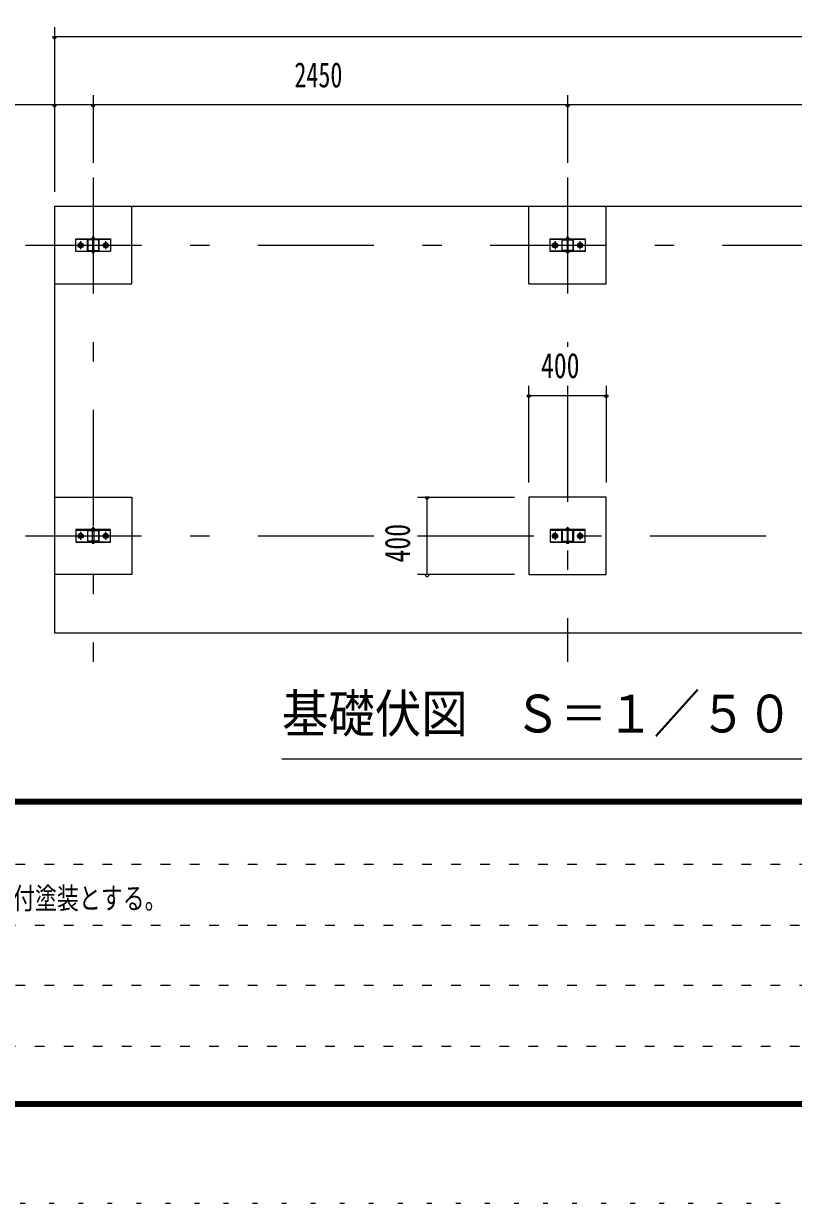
# Model space of a CAD drawing. Units: millimetres, scale not verified. Extents: x -22148 to 22152, y -10500 to 10500.
# Drawn here: x -3956 to 20, y -10500 to -4412 of the extents above; entities that cross this region are included whole.
import ezdxf
from ezdxf.enums import TextEntityAlignment as Align

# ---------------------------------------------------------------- set-up
doc = ezdxf.new("R2010")
doc.units = ezdxf.units.MM
doc.header["$LTSCALE"] = 50
for name, pattern in [('USER1', [3, 1, -2]), ('USER3', [24, 12, -5, 2, -5]), ('USER5', [3, 0.5, -2.5])]:
    doc.linetypes.add(name, pattern=pattern)
doc.layers.add('0-1_0-F', color=7, linetype='Continuous')
for name, color, linetype, lineweight in [('0-2_1-0BOLD', 7, 'Continuous', 18), ('0-3_1-2CENTER', 3, 'USER3', 18), ('0-5_1-5DIM', 3, 'Continuous', 18), ('0-D_F-F', 5, 'Continuous', 18), ('0-E_F-E_J_ADD', 5, 'USER5', 18)]:
    doc.layers.add(name, color=color, linetype=linetype, lineweight=lineweight)
doc.styles.add('ＭＳ ゴシック', font='')
doc.styles.get('ＭＳ ゴシック').set_extended_font_data('MS Gothic')

msp = doc.modelspace()

# ---------------------------------------------------------------- linework, layer by layer
at = {"layer": '0-2_1-0BOLD'}
for p, q in [((-1346.57, -5755.33), (-1346.57, -5355.33)), ((-3506.57, -5525.13), (-3686.57, -5525.13)), ((-3626.57, -5580.73), (-3626.57, -5529.93)), ((-3624.27, -5529.93), (-3624.27, -5580.73)), ((-3621.97, -5525.33), (-3571.17, -5525.33)), ((-3571.17, -5527.63), (-3621.97, -5527.63)), ((-3602.67, -5522.83), (-3602.67, -5521.33)), ((-3599.57, -5527.63), (-3599.57, -5583.03)), ((-3599.45, -5521.33), (-3599.45, -5516.82)), ((-3598.07, -5521.33), (-3596.57, -5522.83)), ((-3595.07, -5522.83), (-3596.57, -5521.33)), ((-3593.68, -5516.82), (-3593.68, -5521.33)), ((-3593.57, -5583.03), (-3593.57, -5527.63)), ((-3568.87, -5529.93), (-3568.87, -5580.73)), ((-3566.57, -5580.73), (-3566.57, -5529.93)), ((-1056.57, -5525.13), (-1236.57, -5525.13)), ((-1176.57, -5529.93), (-1176.57, -5580.73)), ((-1174.27, -5580.73), (-1174.27, -5529.93)), ((-1121.17, -5525.33), (-1171.97, -5525.33)), ((-1171.97, -5527.63), (-1121.17, -5527.63)), ((-1149.57, -5527.63), (-1149.57, -5583.03)), ((-1149.45, -5521.33), (-1149.45, -5516.82)), ((-1146.57, -5522.83), (-1148.07, -5521.33)), ((-1146.57, -5521.33), (-1145.07, -5522.83)), ((-1143.68, -5516.82), (-1143.68, -5521.33)), ((-1143.57, -5513.43), (-1143.57, -5516.33)), ((-1143.57, -5583.03), (-1143.57, -5527.63)), ((-1118.87, -5529.93), (-1118.87, -5580.73)), ((-1116.57, -5580.73), (-1116.57, -5529.93)), ((-3686.57, -5585.53), (-3506.57, -5585.53)), ((-3621.97, -5583.03), (-3571.17, -5583.03)), ((-3571.17, -5585.33), (-3621.97, -5585.33)), ((-3599.45, -5592.94), (-3599.45, -5589.43)), ((-3593.68, -5589.43), (-3593.68, -5592.94)), ((-1056.57, -5585.53), (-1236.57, -5585.53)), ((-1121.17, -5583.03), (-1171.97, -5583.03)), ((-1171.97, -5585.33), (-1121.17, -5585.33)), ((-1149.45, -5589.43), (-1149.45, -5592.94)), ((-1143.68, -5592.94), (-1143.68, -5589.43)), ((-3686.57, -7025.12), (-3506.57, -7025.12)), ((-3626.57, -7029.93), (-3626.57, -7080.72)), ((-3624.27, -7080.72), (-3624.27, -7029.93)), ((-3571.17, -7025.33), (-3621.97, -7025.33)), ((-3621.97, -7027.62), (-3571.17, -7027.62)), ((-3599.57, -7013.42), (-3593.57, -7013.42)), ((-3599.57, -7083.03), (-3599.57, -7027.62)), ((-3599.45, -7016.82), (-3599.45, -7021.32)), ((-3598.07, -7021.32), (-3596.57, -7022.82)), ((-3595.07, -7022.82), (-3596.57, -7021.32)), ((-3593.68, -7021.32), (-3593.68, -7016.82)), ((-3593.57, -7027.62), (-3593.57, -7083.03)), ((-3568.87, -7029.93), (-3568.87, -7080.72)), ((-3566.57, -7080.72), (-3566.57, -7029.93)), ((-1236.57, -7025.12), (-1056.57, -7025.12)), ((-1176.57, -7080.72), (-1176.57, -7029.93)), ((-1174.27, -7029.93), (-1174.27, -7080.72)), ((-1171.97, -7025.32), (-1121.17, -7025.32)), ((-1121.17, -7027.62), (-1171.97, -7027.62)), ((-1149.57, -7027.62), (-1149.57, -7083.03)), ((-1149.45, -7016.82), (-1149.45, -7021.32)), ((-1148.07, -7021.32), (-1146.57, -7022.82)), ((-1145.07, -7022.82), (-1146.57, -7021.32)), ((-1143.68, -7021.32), (-1143.68, -7016.82)), ((-1143.57, -7083.03), (-1143.57, -7027.62)), ((-1118.87, -7080.72), (-1118.87, -7029.93)), ((-1116.57, -7029.93), (-1116.57, -7080.72)), ((-3686.57, -7085.52), (-3506.57, -7085.52)), ((-3571.17, -7083.03), (-3621.97, -7083.03)), ((-3621.97, -7085.32), (-3571.17, -7085.32)), ((-3599.45, -7092.93), (-3599.45, -7089.42)), ((-3593.68, -7089.42), (-3593.68, -7092.93)), ((-1236.57, -7085.52), (-1056.57, -7085.52)), ((-1171.97, -7083.03), (-1121.17, -7083.03)), ((-1121.17, -7085.32), (-1171.97, -7085.32)), ((-1149.45, -7092.93), (-1149.45, -7089.42)), ((-1143.68, -7089.42), (-1143.68, -7092.93))]:
    msp.add_line(p, q, dxfattribs=at)
for points in [[(-3796.57, -5755.33), (-3396.57, -5755.33), (-3396.57, -5355.33)], [(-1346.57, -5755.33), (-946.57, -5755.33), (-946.57, -5355.33)], [(-3602.67, -5521.33), (-3590.47, -5521.33), (-3590.47, -5522.83)], [(-3590.82, -5521.33), (-3590.82, -5516.82), (-3591.67, -5516.33), (-3601.47, -5516.33), (-3602.32, -5516.82), (-3602.32, -5521.33)], [(-3599.57, -5513.43), (-3598.57, -5512.43), (-3594.57, -5512.43), (-3593.57, -5513.43)], [(-3599.57, -5516.33), (-3599.57, -5513.43), (-3593.57, -5513.43), (-3593.57, -5516.33)], [(-1152.67, -5522.83), (-1152.67, -5521.33), (-1140.47, -5521.33), (-1140.47, -5522.83)], [(-1140.82, -5521.33), (-1140.82, -5516.82), (-1141.67, -5516.33), (-1151.47, -5516.33), (-1152.32, -5516.82), (-1152.32, -5521.33)], [(-1149.57, -5516.33), (-1149.57, -5513.43), (-1148.57, -5512.43), (-1144.57, -5512.43), (-1143.57, -5513.43), (-1149.57, -5513.43)], [(-3590.32, -5587.83), (-3590.32, -5589.43), (-3602.82, -5589.43), (-3602.82, -5587.83)], [(-3602.32, -5589.43), (-3602.32, -5592.94), (-3601.47, -5593.43), (-3591.67, -5593.43), (-3590.82, -5592.94), (-3590.82, -5589.43)], [(-1152.82, -5587.83), (-1152.82, -5589.43), (-1140.32, -5589.43), (-1140.32, -5587.83)], [(-1140.82, -5589.43), (-1140.82, -5592.94), (-1141.67, -5593.43), (-1151.47, -5593.43), (-1152.32, -5592.94), (-1152.32, -5589.43)], [(-3796.57, -6855.32), (-3396.57, -6855.32), (-3396.57, -7255.32), (-3796.57, -7255.32)], [(-3590.47, -7022.82), (-3590.47, -7021.32), (-3602.67, -7021.32), (-3602.67, -7022.82)], [(-3602.32, -7021.32), (-3602.32, -7016.82), (-3601.47, -7016.33), (-3591.67, -7016.33), (-3590.82, -7016.82), (-3590.82, -7021.32)], [(-3593.57, -7016.33), (-3593.57, -7013.42), (-3594.57, -7012.43), (-3598.57, -7012.43), (-3599.57, -7013.42), (-3599.57, -7016.33)], [(-1140.47, -7022.82), (-1140.47, -7021.32), (-1152.67, -7021.32), (-1152.67, -7022.82)], [(-1152.32, -7021.32), (-1152.32, -7016.82), (-1151.47, -7016.33), (-1141.67, -7016.33), (-1140.82, -7016.82), (-1140.82, -7021.32)], [(-1143.57, -7013.42), (-1144.57, -7012.42), (-1148.57, -7012.42), (-1149.57, -7013.42)], [(-1143.57, -7016.33), (-1143.57, -7013.42), (-1149.57, -7013.42), (-1149.57, -7016.33)], [(-3590.32, -7087.82), (-3590.32, -7089.42), (-3602.82, -7089.42), (-3602.82, -7087.82)], [(-3602.32, -7089.42), (-3602.32, -7092.93), (-3601.47, -7093.43), (-3591.67, -7093.43), (-3590.82, -7092.93), (-3590.82, -7089.42)], [(-1140.32, -7087.82), (-1140.32, -7089.42), (-1152.82, -7089.42), (-1152.82, -7087.82)], [(-1152.32, -7089.42), (-1152.32, -7092.93), (-1151.47, -7093.43), (-1141.67, -7093.43), (-1140.82, -7092.93), (-1140.82, -7089.42)]]:
    msp.add_lwpolyline(points, dxfattribs=at)
for points in [[(-3796.57, -5355.33), (-3796.57, -7555.32), (1853.43, -7555.32), (1853.43, -5355.33)], [(-3686.57, -5522.83), (-3506.57, -5522.83), (-3506.57, -5587.83), (-3686.57, -5587.83)], [(-1056.57, -5522.83), (-1056.57, -5587.83), (-1236.57, -5587.83), (-1236.57, -5522.83)], [(-3666.47, -5546.83), (-3656.66, -5546.83), (-3651.75, -5555.33), (-3656.66, -5563.83), (-3666.47, -5563.83), (-3671.38, -5555.33)], [(-3536.47, -5546.83), (-3541.38, -5555.33), (-3536.47, -5563.83), (-3526.66, -5563.83), (-3521.75, -5555.33), (-3526.66, -5546.83)], [(-1216.48, -5546.83), (-1206.66, -5546.83), (-1201.75, -5555.33), (-1206.66, -5563.83), (-1216.48, -5563.83), (-1221.38, -5555.33)], [(-1086.48, -5546.83), (-1091.38, -5555.33), (-1086.48, -5563.83), (-1076.66, -5563.83), (-1071.75, -5555.33), (-1076.66, -5546.83)], [(-1346.57, -7255.32), (-946.57, -7255.32), (-946.57, -6855.32), (-1346.57, -6855.32)], [(-3686.57, -7087.82), (-3506.57, -7087.82), (-3506.57, -7022.82), (-3686.57, -7022.82)], [(-3656.66, -7063.83), (-3651.75, -7055.32), (-3656.66, -7046.82), (-3666.47, -7046.82), (-3671.38, -7055.32), (-3666.47, -7063.83)], [(-3526.66, -7063.83), (-3521.75, -7055.32), (-3526.66, -7046.82), (-3536.47, -7046.82), (-3541.38, -7055.32), (-3536.47, -7063.83)], [(-1236.57, -7022.82), (-1236.57, -7087.82), (-1056.57, -7087.82), (-1056.57, -7022.82)], [(-1206.66, -7046.82), (-1216.48, -7046.82), (-1221.38, -7055.32), (-1216.48, -7063.83), (-1206.66, -7063.83), (-1201.75, -7055.32)], [(-1076.66, -7046.82), (-1071.75, -7055.32), (-1076.66, -7063.83), (-1086.48, -7063.83), (-1091.38, -7055.32), (-1086.48, -7046.82)]]:
    msp.add_lwpolyline(points, close=True, dxfattribs=at)
for centre, radius in [((-3661.57, -5555.33), 13.5), ((-3661.57, -5555.33), 8.25), ((-3661.57, -5555.33), 5), ((-3531.57, -5555.33), 13.5), ((-3531.57, -5555.33), 8.25), ((-3531.57, -5555.33), 5), ((-1211.57, -5555.33), 13.5), ((-1211.57, -5555.33), 8.25), ((-1211.57, -5555.33), 5), ((-1081.57, -5555.33), 13.5), ((-1081.57, -5555.33), 8.25), ((-1081.57, -5555.33), 5), ((-3661.57, -7055.32), 13.5), ((-3661.57, -7055.32), 8.25), ((-3661.57, -7055.32), 5), ((-3531.57, -7055.32), 13.5), ((-3531.57, -7055.32), 8.25), ((-3531.57, -7055.32), 5), ((-1211.57, -7055.32), 13.5), ((-1211.57, -7055.32), 8.25), ((-1211.57, -7055.32), 5), ((-1081.57, -7055.32), 13.5), ((-1081.57, -7055.32), 8.25), ((-1081.57, -7055.32), 5)]:
    msp.add_circle(centre, radius, dxfattribs=at)
for centre, radius, start, end in [((-3621.97, -5529.93), 4.6, 90, 180), ((-3621.97, -5529.93), 2.3, 90, 180), ((-3600.88, -5518.66), 2.33, 52.1575, 90), ((-3596.57, -5525.06), 8.74, 70.70392, 109.29608), ((-3592.25, -5518.66), 2.33, 90, 127.84248), ((-3571.17, -5529.93), 4.6, 0, 90), ((-3571.17, -5529.93), 2.3, 0, 90), ((-1171.97, -5529.93), 4.6, 90, 180), ((-1171.97, -5529.93), 2.3, 90, 180), ((-1150.89, -5518.66), 2.33, 52.1575, 90), ((-1146.57, -5525.06), 8.74, 70.70392, 109.29608), ((-1142.25, -5518.66), 2.33, 90, 127.84248), ((-1121.17, -5529.93), 4.6, 0, 90), ((-1121.17, -5529.93), 2.3, 0, 90), ((-3621.97, -5580.73), 4.6, 180, 270), ((-3621.97, -5580.73), 2.3, 180, 270), ((-3600.88, -5591.09), 2.33, 270, 307.84248), ((-3596.57, -5584.69), 8.74, 250.7039, 289.29608), ((-3592.25, -5591.09), 2.33, 232.1575, 270), ((-3571.17, -5580.73), 2.3, 270, 0), ((-3571.17, -5580.73), 4.6, 270, 0), ((-1171.97, -5580.73), 4.6, 180, 270), ((-1171.97, -5580.73), 2.3, 180, 270), ((-1150.89, -5591.09), 2.33, 270, 307.84248), ((-1146.57, -5584.69), 8.74, 250.7039, 289.29608), ((-1142.25, -5591.09), 2.33, 232.1575, 270), ((-1121.17, -5580.73), 2.3, 270, 0), ((-1121.17, -5580.73), 4.6, 270, 0), ((-3621.97, -7029.93), 4.6, 90, 180), ((-3621.97, -7029.93), 2.3, 90, 180), ((-3600.88, -7018.66), 2.33, 52.1575, 90), ((-3596.57, -7025.06), 8.74, 70.70392, 109.29608), ((-3592.25, -7018.66), 2.33, 90, 127.84248), ((-3571.17, -7029.93), 4.6, 0, 90), ((-3571.17, -7029.93), 2.3, 0, 90), ((-1171.97, -7029.93), 4.6, 90, 180), ((-1171.97, -7029.93), 2.3, 90, 180), ((-1150.89, -7018.66), 2.33, 52.1575, 90), ((-1146.57, -7025.06), 8.74, 70.70392, 109.29608), ((-1142.25, -7018.66), 2.33, 90, 127.84248), ((-1121.17, -7029.93), 4.6, 0, 90), ((-1121.17, -7029.93), 2.3, 0, 90), ((-3621.97, -7080.72), 4.6, 180, 270), ((-3621.97, -7080.72), 2.3, 180, 270), ((-3600.88, -7091.09), 2.33, 270, 307.84248), ((-3596.57, -7084.69), 8.74, 250.7039, 289.29608), ((-3592.25, -7091.09), 2.33, 232.1575, 270), ((-3571.17, -7080.72), 2.3, 270, 0), ((-3571.17, -7080.72), 4.6, 270, 0), ((-1171.97, -7080.72), 4.6, 180, 270), ((-1171.97, -7080.72), 2.3, 180, 270), ((-1150.89, -7091.09), 2.33, 270, 307.84248), ((-1146.57, -7084.69), 8.74, 250.7039, 289.29608), ((-1142.25, -7091.09), 2.33, 232.1575, 270), ((-1121.17, -7080.72), 2.3, 270, 0), ((-1121.17, -7080.72), 4.6, 270, 0)]:
    msp.add_arc(centre, radius, start, end, dxfattribs=at)
at = {"layer": '0-3_1-2CENTER'}
for p, q in [((-3596.57, -5205.33), (-3596.57, -7705.32)), ((-1146.57, -5205.33), (-1146.57, -6080.32)), ((-3661.57, -5534.33), (-3661.57, -5576.33)), ((-3531.57, -5576.33), (-3531.57, -5534.33)), ((-1211.57, -5534.33), (-1211.57, -5576.33)), ((-1081.57, -5576.33), (-1081.57, -5534.33)), ((-3946.57, -5555.33), (2003.43, -5555.33)), ((-1146.57, -6280.32), (-1146.57, -7705.32)), ((-3946.57, -7055.32), (-2121.57, -7055.32)), ((-3661.57, -7034.33), (-3661.57, -7076.32)), ((-3531.57, -7076.32), (-3531.57, -7034.33)), ((-1921.57, -7055.32), (2003.43, -7055.32)), ((-1211.57, -7034.32), (-1211.57, -7076.32)), ((-1081.57, -7076.32), (-1081.57, -7034.32))]:
    msp.add_line(p, q, dxfattribs=at)
at = {"layer": '0-5_1-5DIM'}
for p, q in [((-3796.57, -4430.33), (-3796.57, -5280.33)), ((-3786.57, -4480.33), (-3806.57, -4480.33)), ((1853.43, -4480.33), (-3796.57, -4480.33)), ((-3596.57, -4780.33), (-3596.57, -5130.32)), ((-1146.57, -4780.33), (-1146.57, -5130.32)), ((2245.93, -4830.33), (-4189.07, -4830.33)), ((-3786.57, -4830.33), (-3806.57, -4830.33)), ((-3586.57, -4830.33), (-3606.57, -4830.33)), ((-1136.57, -4830.33), (-1156.57, -4830.33)), ((-1336.57, -6330.32), (-1356.57, -6330.32)), ((-1346.57, -6780.32), (-1346.57, -6280.32)), ((-1346.57, -6330.32), (-946.57, -6330.32)), ((-936.57, -6330.32), (-956.57, -6330.32)), ((-946.57, -6280.32), (-946.57, -6780.32)), ((-1921.57, -6855.32), (-1421.57, -6855.32)), ((-1861.57, -6855.32), (-1881.57, -6855.32)), ((-1871.57, -7255.32), (-1871.57, -6855.32)), ((-1421.57, -7255.32), (-1921.57, -7255.32)), ((-1861.57, -7255.32), (-1881.57, -7255.32)), ((-2621.55, -8205.33), (678.45, -8205.33))]:
    msp.add_line(p, q, dxfattribs=at)
for centre in [(-3796.57, -4480.33), (-3796.57, -4830.33), (-3596.57, -4830.33), (-1146.57, -4830.33), (-1346.57, -6330.32), (-946.57, -6330.32), (-1871.57, -6855.32), (-1871.57, -7255.32)]:
    msp.add_arc(centre, 10, 180, 0, dxfattribs=at)
at = {"layer": '0-D_F-F'}
for p, q in [((21626.87, -8415), (-7023.12, -8415)), ((-7023.12, -8417.5), (21626.87, -8417.5)), ((21626.87, -8420), (-7023.12, -8420)), ((-7023.12, -8422.5), (21626.87, -8422.5)), ((21626.87, -8425), (-7023.12, -8425)), ((-7023.12, -8427.5), (21626.87, -8427.5)), ((21626.87, -8430), (-7023.12, -8430)), ((-7023.12, -8432.5), (21626.87, -8432.5)), ((21626.87, -8435), (-7023.12, -8435)), ((-7023.12, -8437.5), (21626.87, -8437.5)), ((21626.87, -8440), (-7023.12, -8440))]:
    msp.add_line(p, q, dxfattribs=at)
at = {"layer": '0-D_F-F', "color": 6, "linetype": 'USER1'}
for p, q in [((11201.88, -8752), (-7048.13, -8752)), ((-7048.13, -9064), (11201.88, -9064)), ((11201.88, -9376), (-7048.13, -9376)), ((-7048.13, -9688), (8693.88, -9688))]:
    msp.add_line(p, q, dxfattribs=at)
at = {"layer": '0-D_F-F'}
for points in [[(21651.87, -10000), (-7048.13, -10000), (-7048.13, 10100), (21651.87, 10100)], [(21649.37, -9997.5), (-7045.63, -9997.5), (-7045.63, 10097.5), (21649.37, 10097.5)], [(21646.87, -9995), (21646.87, 10095), (-7043.13, 10095), (-7043.13, -9995)], [(21644.37, -9992.5), (-7040.63, -9992.5), (-7040.63, 10092.5), (21644.37, 10092.5)], [(21641.87, -9990), (21641.87, 10090), (-7038.13, 10090), (-7038.13, -9990)], [(21639.37, -9987.5), (-7035.63, -9987.5), (-7035.63, 10087.5), (21639.37, 10087.5)], [(21636.87, -9985), (21636.87, 10085), (-7033.13, 10085), (-7033.13, -9985)], [(21634.37, -9982.5), (-7030.63, -9982.5), (-7030.63, 10082.5), (21634.37, 10082.5)], [(21631.87, -9980), (-7028.13, -9980), (-7028.13, 10080), (21631.87, 10080)], [(21629.37, -9977.5), (-7025.63, -9977.5), (-7025.63, 10077.5), (21629.37, 10077.5)], [(21626.87, -9975), (21626.87, 10075), (-7023.12, 10075), (-7023.12, -9975)]]:
    msp.add_lwpolyline(points, close=True, dxfattribs=at)
at = {"layer": '0-E_F-E_J_ADD'}
msp.add_lwpolyline([(22151.87, -10500), (-7548.13, -10500), (-7548.13, 10500), (22151.87, 10500)], close=True, dxfattribs=at)

# ---------------------------------------------------------------- texts
at = {"layer": '0-1_0-F', "style": 'ＭＳ ゴシック', "width": 0.75}
msp.add_text('\u3000の亜鉛めっき処理後、ポリエステル樹脂の焼付塗装とする。', height=110.7, dxfattribs=at).set_placement((-6388.53, -9014), align=Align.BOTTOM_LEFT)
at = {"layer": '0-5_1-5DIM', "color": 7, "style": 'ＭＳ ゴシック'}
for s, height, width, p in [('2450', 130.2, 0.7, (-2557.58, -4780.33)), ('400', 130.2, 0.75, (-1284.19, -6280.32)), ('基礎伏図\u3000Ｓ＝１／５０', 195.4, 0.9, (-2621.55, -8128.68))]:
    msp.add_text(s, height=height, dxfattribs=dict(at, width=width)).set_placement(p, align=Align.BOTTOM_LEFT)
at = {"layer": '0-5_1-5DIM', "color": 7, "style": 'ＭＳ ゴシック', "width": 0.75}
msp.add_text('400', height=130.2, rotation=90, dxfattribs=at).set_placement((-1921.57, -7192.95), align=Align.BOTTOM_LEFT)

doc.saveas('drawing.dxf')
